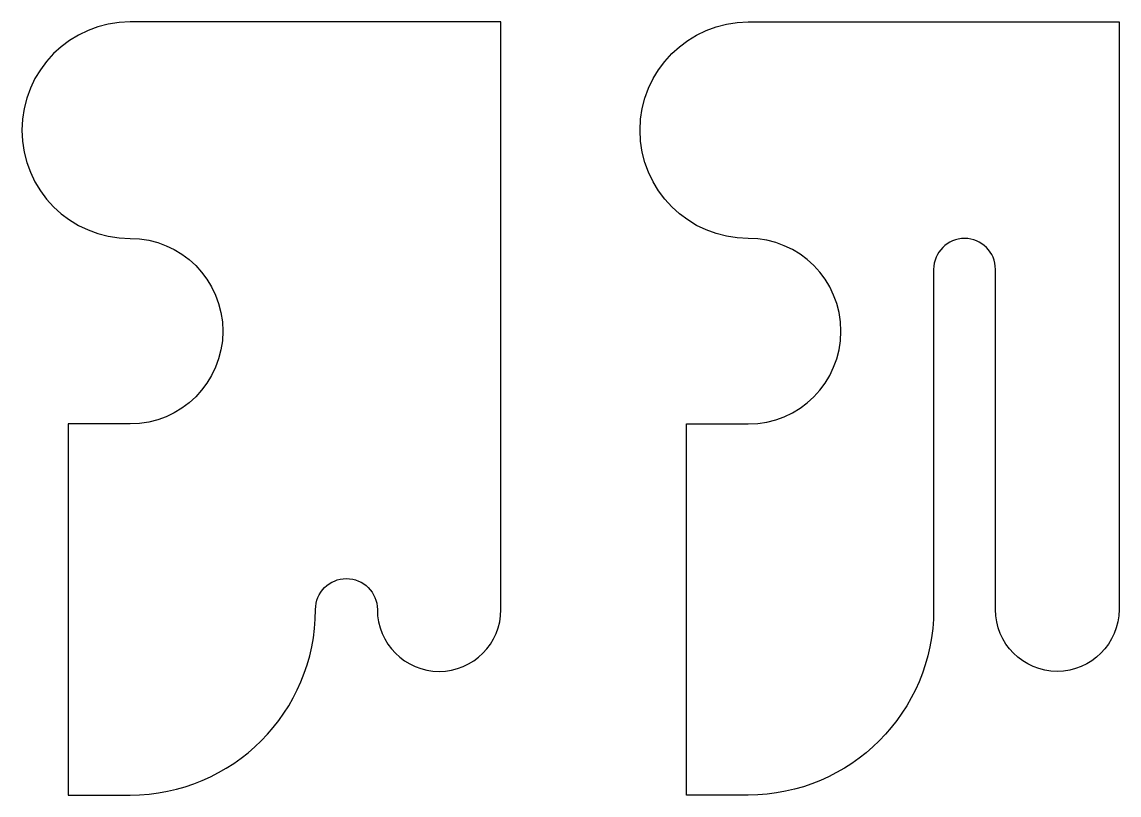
# Model space of a CAD drawing. Extents: x -1.5 to 34, y 0 to 25.
import ezdxf

# ---------------------------------------------------------------- set-up
doc = ezdxf.new("R2010")
doc.units = 0
doc.layers.add('LAYER_03', color=5, linetype='CONTINUOUS')

msp = doc.modelspace()

# ---------------------------------------------------------------- linework, layer by layer
at = {"layer": 'LAYER_03'}
for p, q in [((14, 25), (2, 25)), ((14, 6), (14, 25)), ((22, 25), (34, 25)), ((34, 25), (34, 6)), ((28, 17), (28, 6)), ((30, 6), (30, 17)), ((0, 12), (0, 0)), ((2, 12), (0, 12)), ((20, 12), (22, 12)), ((20, 0), (20, 12)), ((0, 0), (2, 0)), ((22, 0), (20, 0))]:
    msp.add_line(p, q, dxfattribs=at)
for centre, radius, start, end in [((2, 21.5), 3.5, 90, 270), ((22, 15), 3, 270, 90), ((29, 17), 1, 0, 180), ((2, 6), 6, 270, 0), ((12, 6), 2, 180, 360)]:
    msp.add_arc(centre, radius, start, end, dxfattribs=at)
at = {"layer": 'LAYER_03', "extrusion": (0, 0, -1)}
for centre, radius, start, end in [((-22, 21.5), 3.5, 270, 90), ((-2, 15), 3, 90, 270), ((-9, 6), 1, 0, 180), ((-22, 6), 6, 180, 270), ((-32, 6), 2, 180, 0)]:
    msp.add_arc(centre, radius, start, end, dxfattribs=at)

doc.saveas('drawing.dxf')
